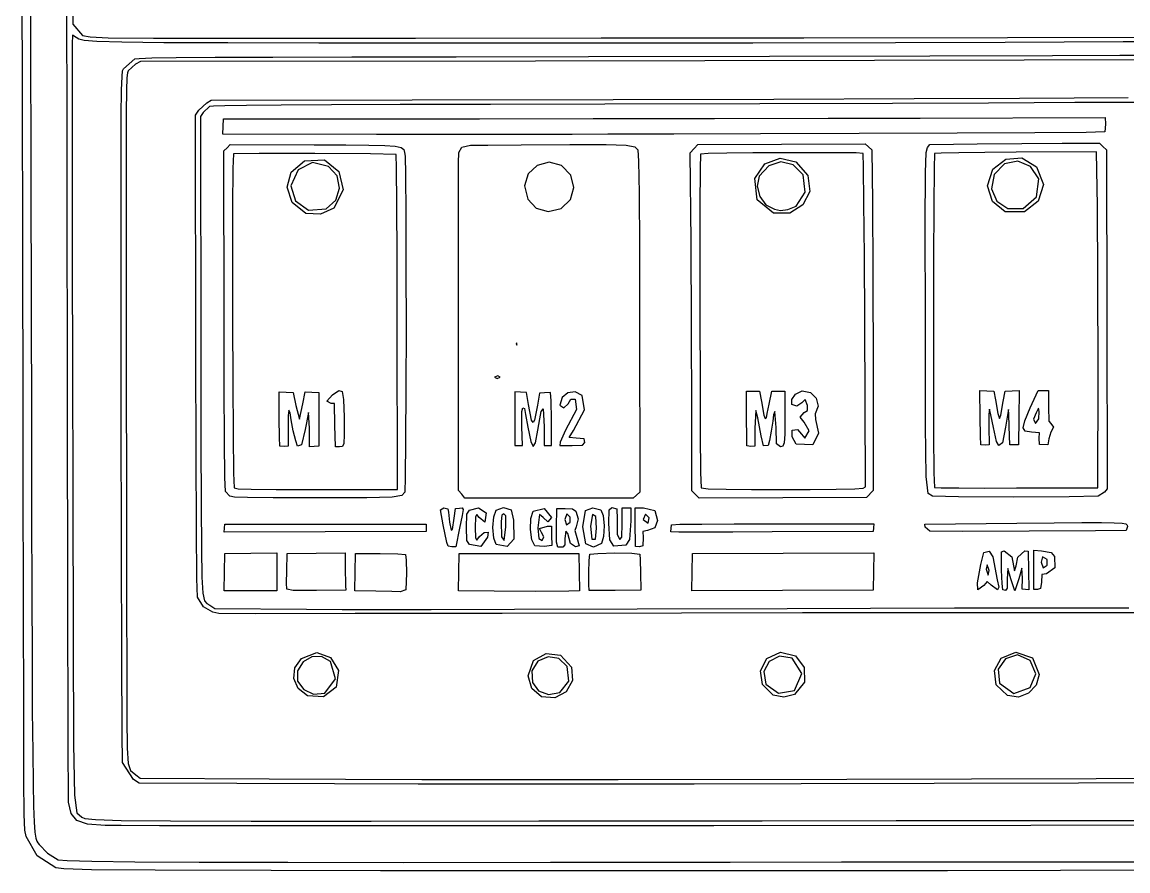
# Model space of a CAD drawing. Extents: x 0 to 142, y 0 to 84.
# Drawn here: x 0.1 to 38.43, y 0 to 29.42 of the extents above; entities that cross this region are included whole.
import ezdxf

# ---------------------------------------------------------------- set-up
doc = ezdxf.new("R2010")
doc.units = 0
doc.layers.get('0').update_dxf_attribs({"linetype": 'CONTINUOUS'})

msp = doc.modelspace()

# ---------------------------------------------------------------- linework, layer by layer
at = {"color": 0}
for p, q in [((0.36932, 39.872), (0.39137, 29.1814)), ((0.10611, 27.3237), (0.09646, 34.0279)), ((1.83692, 30.5153), (1.85484, 29.3467)), ((1.65503, 26.1083), (1.64951, 29.8524)), ((0.39137, 29.1814), (0.40101, 24.0027)), ((1.85484, 29.3467), (2.1897, 28.9636)), ((1.83968, 28.9691), (1.83417, 28.6714)), ((1.97197, 28.8906), (1.83968, 28.9691)), ((2.0643, 28.8272), (1.97197, 28.8906)), ((2.2462, 28.7803), (2.0643, 28.8272)), ((2.1897, 28.9636), (2.45842, 28.914)), ((2.6858, 28.7459), (2.2462, 28.7803)), ((2.45842, 28.914), (3.07992, 28.8796)), ((3.07992, 28.8796), (4.65501, 28.8713)), ((4.65501, 28.8713), (8.38122, 28.8685)), ((8.38122, 28.8685), (13.7294, 28.8699)), ((13.7294, 28.8699), (20.1759, 28.8741)), ((20.1759, 28.8741), (27.1928, 28.8823)), ((27.1928, 28.8823), (34.2539, 28.8933)), ((34.2539, 28.8933), (40.834, 28.9057)), ((1.83417, 28.6714), (1.83003, 27.7592)), ((3.5512, 28.7238), (2.6858, 28.7459)), ((5.01054, 28.7087), (3.5512, 28.7238)), ((7.23194, 28.7004), (5.01054, 28.7087)), ((10.3849, 28.6949), (7.23194, 28.7004)), ((14.6362, 28.6894), (10.3849, 28.6949)), ((19.9678, 28.688), (14.6362, 28.6894)), ((25.4289, 28.6935), (19.9678, 28.688)), ((30.3775, 28.7045), (25.4289, 28.6935)), ((34.1726, 28.7197), (30.3775, 28.7045)), ((38.2736, 28.7376), (34.1726, 28.7197)), ((44.0588, 28.7486), (38.2736, 28.7376)), ((3.60909, 27.8047), (4.00184, 28.1464)), ((4.00184, 28.1464), (4.15202, 28.1657)), ((4.19749, 28.0555), (4.03077, 27.9687)), ((4.15202, 28.1657), (4.59024, 28.1809)), ((17.8938, 28.0665), (4.19749, 28.0555)), ((4.59024, 28.1809), (5.43221, 28.1933)), ((5.43221, 28.1933), (6.79235, 28.2029)), ((6.79235, 28.2029), (8.78639, 28.2112)), ((8.78639, 28.2112), (11.53, 28.2167)), ((11.53, 28.2167), (15.1391, 28.2222)), ((15.1391, 28.2222), (19.7294, 28.2277)), ((23.7698, 28.0748), (17.8938, 28.0665)), ((19.7294, 28.2277), (26.0049, 28.2374)), ((29.643, 28.0872), (23.7698, 28.0748)), ((26.0049, 28.2374), (31.5695, 28.2484)), ((34.8341, 28.1023), (29.643, 28.0872)), ((31.5695, 28.2484), (35.8207, 28.2608)), ((38.6609, 28.1189), (34.8341, 28.1023)), ((35.8207, 28.2608), (38.1522, 28.2718)), ((38.1522, 28.2718), (40.5888, 28.2856)), ((1.83003, 27.7592), (1.83003, 26.2075)), ((3.55946, 27.5373), (3.58013, 27.7372)), ((3.58013, 27.7372), (3.60909, 27.8047)), ((3.74826, 27.6683), (3.72759, 27.485)), ((3.77719, 27.7372), (3.74826, 27.6683)), ((4.03077, 27.9687), (3.77719, 27.7372)), ((0.11713, 21.2094), (0.10611, 27.3237)), ((3.54432, 27.0674), (3.55946, 27.5373)), ((3.72759, 27.485), (3.7138, 27.0674)), ((3.53466, 26.1869), (3.54432, 27.0674)), ((3.7138, 27.0674), (3.70554, 26.2944)), ((6.22321, 26.3688), (6.49884, 26.6292)), ((6.59116, 26.4914), (6.37342, 26.2916)), ((6.49884, 26.6292), (6.65593, 26.7188)), ((6.7262, 26.5093), (6.59116, 26.4914)), ((6.65593, 26.7188), (20.5838, 26.7436)), ((7.1217, 26.5245), (6.7262, 26.5093)), ((7.87135, 26.5369), (7.1217, 26.5245)), ((9.07161, 26.5465), (7.87135, 26.5369)), ((10.819, 26.5548), (9.07161, 26.5465)), ((13.2071, 26.5617), (10.819, 26.5548)), ((16.3325, 26.5686), (13.2071, 26.5617)), ((20.293, 26.5741), (16.3325, 26.5686)), ((25.6701, 26.5851), (20.293, 26.5741)), ((20.5838, 26.7436), (26.1538, 26.756)), ((30.27, 26.5989), (25.6701, 26.5851)), ((26.1538, 26.756), (31.0238, 26.7698)), ((33.6035, 26.6113), (30.27, 26.5989)), ((31.0238, 26.7698), (34.6687, 26.7822)), ((35.1841, 26.6237), (33.6035, 26.6113)), ((34.6687, 26.7822), (36.5647, 26.7932)), ((36.5979, 26.6306), (35.1841, 26.6237)), ((36.5647, 26.7932), (38.4433, 26.8042)), ((39.9591, 26.6361), (36.5979, 26.6306)), ((1.66054, 22.1534), (1.65503, 26.1083)), ((1.83003, 26.2075), (1.83279, 23.9944)), ((3.53053, 24.7592), (3.53466, 26.1869)), ((3.70554, 26.2944), (3.70004, 25.0472)), ((6.10609, 26.1965), (6.22321, 26.3688)), ((6.11988, 17.92), (6.10609, 26.1965)), ((6.37342, 26.2916), (6.2756, 26.1538)), ((6.2756, 26.1538), (6.29073, 17.8828)), ((7.0666, 25.8051), (7.08036, 26.0683)), ((7.08036, 26.0683), (15.948, 26.0725)), ((15.948, 26.0725), (19.8975, 26.0766)), ((19.8975, 26.0766), (24.095, 26.0821)), ((24.095, 26.0821), (28.0403, 26.0876)), ((28.0403, 26.0876), (31.2305, 26.0946)), ((31.2305, 26.0946), (37.6439, 26.1111)), ((37.6439, 26.1111), (37.6576, 25.8823)), ((7.05418, 25.5405), (7.0666, 25.8051)), ((37.6576, 25.8823), (37.6329, 25.6164)), ((12.3803, 25.5295), (7.05418, 25.5405)), ((14.5617, 25.5268), (12.3803, 25.5295)), ((16.5695, 25.5254), (14.5617, 25.5268)), ((18.1777, 25.5268), (16.5695, 25.5254)), ((19.1657, 25.5295), (18.1777, 25.5268)), ((20.4018, 25.535), (19.1657, 25.5295)), ((22.6894, 25.5433), (20.4018, 25.535)), ((25.7004, 25.5516), (22.6894, 25.5433)), ((29.111, 25.5598), (25.7004, 25.5516)), ((32.5079, 25.5709), (29.111, 25.5598)), ((35.202, 25.5846), (32.5079, 25.5709)), ((36.981, 25.5998), (35.202, 25.5846)), ((37.6329, 25.6164), (36.981, 25.5998)), ((3.70004, 25.0472), (3.70004, 23.2034)), ((7.09002, 24.9549), (7.20164, 25.0679)), ((7.0969, 19.1065), (7.09002, 24.9549)), ((7.20164, 25.0679), (7.31464, 25.1795)), ((7.31464, 25.1795), (10.2237, 25.1671)), ((10.2237, 25.1671), (11.3151, 25.1643)), ((11.3151, 25.1643), (12.1185, 25.1575)), ((12.1185, 25.1575), (12.6752, 25.145)), ((12.6752, 25.145), (13.0321, 25.1189)), ((13.0321, 25.1189), (13.2347, 25.0748)), ((13.2347, 25.0748), (13.3284, 25.0059)), ((13.3284, 25.0059), (13.3587, 24.9081)), ((15.237, 24.9025), (15.3458, 25.0858)), ((15.3458, 25.0858), (15.6463, 25.152)), ((15.6463, 25.152), (16.2374, 25.1602)), ((16.2374, 25.1602), (17.3977, 25.1643)), ((17.3977, 25.1643), (19.0817, 25.174)), ((19.0817, 25.174), (20.3481, 25.1781)), ((20.3481, 25.1781), (21.0385, 25.1588)), ((21.0385, 25.1588), (21.3403, 25.1037)), ((21.3403, 25.1037), (21.4478, 24.9976)), ((21.4478, 24.9976), (21.4671, 24.6049)), ((23.2613, 24.8915), (23.3908, 25.0362)), ((23.3908, 25.0362), (23.519, 25.1795)), ((23.519, 25.1795), (29.3178, 25.2043)), ((29.3178, 25.2043), (29.4376, 25.1009)), ((29.4376, 25.1009), (29.5589, 24.9962)), ((29.5589, 24.9962), (29.5796, 23.2048)), ((31.4358, 24.9039), (31.4827, 25.0734)), ((31.4827, 25.0734), (31.564, 25.1795)), ((31.564, 25.1795), (33.208, 25.2016)), ((33.208, 25.2016), (34.75, 25.2167)), ((37.3475, 24.926), (34.5543, 24.9108)), ((34.75, 25.2167), (36.1516, 25.2222)), ((36.1516, 25.2222), (37.4523, 25.2222)), ((37.3765, 23.0422), (37.3475, 24.926)), ((37.4523, 25.2222), (37.568, 25.1051)), ((37.568, 25.1051), (37.6851, 24.9893)), ((37.6851, 24.9893), (37.7003, 19.1148)), ((3.52915, 22.6453), (3.53053, 24.7592)), ((7.41938, 24.857), (7.40283, 24.3485)), ((8.30958, 24.8708), (7.41938, 24.857)), ((10.243, 24.8681), (8.30958, 24.8708)), ((9.42301, 24.2259), (9.88328, 24.6118)), ((10.1644, 24.5539), (9.66555, 24.2962)), ((9.88328, 24.6118), (10.5833, 24.6448)), ((10.7211, 24.4202), (10.1644, 24.5539)), ((12.1763, 24.8557), (10.243, 24.8681)), ((10.5833, 24.6448), (11.0767, 24.2383)), ((13.0693, 24.8336), (12.1763, 24.8557)), ((13.0776, 24.3692), (13.0693, 24.8336)), ((13.3587, 24.9081), (13.3711, 24.773)), ((13.3711, 24.773), (13.3876, 24.1446)), ((15.2204, 23.9489), (15.2218, 24.5442)), ((15.2218, 24.5442), (15.237, 24.9025)), ((18.3706, 24.5677), (17.9544, 24.4533)), ((18.7965, 24.4547), (18.3706, 24.5677)), ((21.4671, 24.6049), (21.4836, 23.4942)), ((23.2875, 21.8185), (23.2613, 24.8915)), ((23.6196, 24.846), (23.6044, 24.3472)), ((23.88, 24.8626), (23.6196, 24.846)), ((24.5263, 24.8763), (23.88, 24.8626)), ((25.4262, 24.886), (24.5263, 24.8763)), ((26.4542, 24.8929), (25.4262, 24.886)), ((25.8479, 24.5139), (26.3743, 24.7082)), ((26.4046, 24.5732), (25.9788, 24.4423)), ((26.3743, 24.7082), (26.9214, 24.5746)), ((26.8318, 24.4712), (26.4046, 24.5732)), ((27.4794, 24.8956), (26.4542, 24.8929)), ((26.9214, 24.5746), (27.3334, 24.1005)), ((28.3738, 24.8943), (27.4794, 24.8956)), ((29.0091, 24.886), (28.3738, 24.8943)), ((29.2571, 24.8722), (29.0091, 24.886)), ((29.2681, 24.4037), (29.2571, 24.8722)), ((31.4124, 24.1984), (31.4358, 24.9039)), ((31.7307, 24.8681), (31.7128, 24.3596)), ((31.9622, 24.8805), (31.7307, 24.8681)), ((32.5713, 24.8915), (31.9622, 24.8805)), ((33.467, 24.9025), (32.5713, 24.8915)), ((34.5543, 24.9108), (33.467, 24.9025)), ((33.7454, 24.3279), (34.1946, 24.6683)), ((34.6191, 24.6007), (34.1574, 24.5126)), ((34.1946, 24.6683), (34.75, 24.7137)), ((35.0545, 24.4202), (34.6191, 24.6007)), ((34.75, 24.7137), (35.2585, 24.4037)), ((7.40283, 24.3485), (7.39454, 23.0353)), ((9.28247, 23.6954), (9.42301, 24.2259)), ((9.66555, 24.2962), (9.41476, 23.7505)), ((11.0188, 24.0936), (10.7211, 24.4202)), ((11.0767, 24.2383), (11.2282, 23.6072)), ((13.0872, 23.1166), (13.0776, 24.3692)), ((17.6389, 24.1625), (17.5162, 23.7464)), ((17.9544, 24.4533), (17.6389, 24.1625)), ((19.1175, 24.1171), (18.7965, 24.4547)), ((23.6044, 24.3472), (23.5961, 23.0463)), ((25.4978, 23.9971), (25.8479, 24.5139)), ((25.9788, 24.4423), (25.6536, 24.0812)), ((27.1694, 24.1322), (26.8318, 24.4712)), ((29.2806, 23.1538), (29.2681, 24.4037)), ((31.4069, 22.4317), (31.4124, 24.1984)), ((31.7128, 24.3596), (31.7004, 23.0463)), ((33.5607, 23.7505), (33.7454, 24.3279)), ((34.1574, 24.5126), (33.7991, 24.1432)), ((35.3399, 23.9848), (35.0545, 24.4202)), ((35.2585, 24.4037), (35.5011, 23.7891)), ((0.40101, 24.0027), (0.40928, 19.5048)), ((1.83279, 23.9944), (1.83692, 21.0923)), ((11.1015, 23.6664), (11.0188, 24.0936)), ((13.3876, 24.1446), (13.3987, 22.7721)), ((15.2204, 22.6398), (15.2204, 23.9489)), ((19.2223, 23.6885), (19.1175, 24.1171)), ((25.5805, 23.2654), (25.4978, 23.9971)), ((25.6536, 24.0812), (25.5833, 23.7381)), ((27.248, 23.5272), (27.1694, 24.1322)), ((27.3334, 24.1005), (27.4009, 23.552)), ((33.7991, 24.1432), (33.6999, 23.6389)), ((35.2612, 23.3619), (35.3399, 23.9848)), ((35.5011, 23.7891), (35.3247, 23.2103)), ((9.45473, 23.169), (9.28247, 23.6954)), ((9.41476, 23.7505), (9.57873, 23.2282)), ((11.2282, 23.6072), (10.9044, 22.9705)), ((10.9733, 23.2489), (11.1015, 23.6664)), ((17.5162, 23.7464), (17.6293, 23.2861)), ((19.112, 23.2682), (19.2223, 23.6885)), ((21.4836, 23.4942), (21.496, 21.6421)), ((25.5833, 23.7381), (25.6715, 23.3798)), ((26.9296, 23.0394), (27.248, 23.5272)), ((27.4009, 23.552), (27.1653, 23.0863)), ((33.7413, 23.2076), (33.5607, 23.7505)), ((33.6999, 23.6389), (33.8832, 23.2158)), ((3.70004, 23.2034), (3.70279, 20.6416)), ((7.39454, 23.0353), (7.39041, 21.1873)), ((9.93704, 22.7928), (9.45473, 23.169)), ((9.57873, 23.2282), (10.0294, 22.9058)), ((10.6412, 22.954), (10.9733, 23.2489)), ((13.0955, 21.27), (13.0872, 23.1166)), ((17.6293, 23.2861), (17.9214, 22.9733)), ((18.7868, 22.9581), (19.112, 23.2682)), ((23.5961, 23.0463), (23.592, 21.2108)), ((26.1441, 22.7941), (25.5805, 23.2654)), ((25.6715, 23.3798), (25.8837, 23.0863)), ((25.8837, 23.0863), (26.1841, 22.9347)), ((26.6416, 22.9319), (26.9296, 23.0394)), ((27.1653, 23.0863), (26.716, 22.7996)), ((29.2957, 21.3141), (29.2806, 23.1538)), ((29.5796, 23.2048), (29.5947, 20.7298)), ((31.7004, 23.0463), (31.6921, 21.1983)), ((34.1795, 22.8506), (33.7413, 23.2076)), ((33.8832, 23.2158), (34.2732, 22.9609)), ((34.7996, 22.9609), (35.2612, 23.3619)), ((35.3247, 23.2103), (34.8437, 22.841)), ((37.393, 20.5562), (37.3765, 23.0422)), ((3.53191, 19.706), (3.52915, 22.6453)), ((10.4442, 22.7652), (9.93704, 22.7928)), ((10.0294, 22.9058), (10.6412, 22.954)), ((10.9044, 22.9705), (10.4442, 22.7652)), ((13.3987, 22.7721), (13.4042, 20.9103)), ((15.2218, 20.8111), (15.2204, 22.6398)), ((17.9214, 22.9733), (18.3293, 22.852)), ((18.3293, 22.852), (18.7868, 22.9581)), ((26.716, 22.7996), (26.1441, 22.7941)), ((26.1841, 22.9347), (26.3826, 22.8975)), ((26.3826, 22.8975), (26.6416, 22.9319)), ((34.8437, 22.841), (34.1795, 22.8506)), ((34.2732, 22.9609), (34.7996, 22.9609)), ((31.411, 19.0803), (31.4069, 22.4317)), ((1.66605, 18.2246), (1.66054, 22.1534)), ((21.496, 21.6421), (21.5043, 19.0224)), ((23.3054, 18.8295), (23.2875, 21.8185)), ((0.12816, 16.3614), (0.11713, 21.2094)), ((1.83692, 21.0923), (1.84381, 17.4777)), ((7.39041, 21.1873), (7.39316, 19.072)), ((13.1024, 19.0169), (13.0955, 21.27)), ((23.592, 21.2108), (23.592, 19.1037)), ((29.3095, 19.0748), (29.2957, 21.3141)), ((31.6921, 21.1983), (31.688, 19.0817)), ((13.4042, 20.9103), (13.4056, 18.813)), ((15.2246, 18.6531), (15.2218, 20.8111)), ((29.5947, 20.7298), (29.6017, 17.2957)), ((3.70279, 20.6416), (3.70829, 17.242)), ((37.3973, 17.2213), (37.393, 20.5562)), ((3.53603, 15.8034), (3.53191, 19.706)), ((0.40928, 19.5048), (0.41754, 15.6407)), ((7.1024, 16.7666), (7.0969, 19.1065)), ((7.39316, 19.072), (7.40008, 16.9554)), ((13.1134, 13.2209), (13.1024, 19.0169)), ((13.4056, 18.813), (13.4001, 16.7335)), ((21.5043, 19.0224), (21.5153, 13.1286)), ((23.3136, 15.9591), (23.3054, 18.8295)), ((23.592, 19.1037), (23.5975, 16.9912)), ((29.3371, 13.3146), (29.3095, 19.0748)), ((31.4179, 15.4327), (31.411, 19.0803)), ((31.688, 19.0817), (31.6894, 16.9636)), ((37.7003, 19.1148), (37.7169, 13.2416)), ((15.2287, 13.1851), (15.2246, 18.6531)), ((1.67156, 14.5493), (1.66605, 18.2246)), ((17.2475, 18.3086), (17.2213, 18.2824)), ((17.2213, 18.2824), (17.2448, 18.2273)), ((17.2448, 18.2273), (17.2475, 18.3086)), ((6.12814, 14.4859), (6.11988, 17.92)), ((6.29073, 17.8828), (6.2949, 14.8828)), ((1.84381, 17.4777), (1.85346, 13.1258)), ((29.6017, 17.2957), (29.6017, 13.1809)), ((3.70829, 17.242), (3.7138, 13.0969)), ((7.40008, 16.9554), (7.41246, 15.1061)), ((16.5861, 17.1579), (16.4772, 17.1152)), ((16.4772, 17.1152), (16.5599, 17.0725)), ((16.5599, 17.0725), (16.6688, 17.1152)), ((16.6688, 17.1152), (16.5861, 17.1579)), ((23.5975, 16.9912), (23.6058, 15.1391)), ((31.6894, 16.9636), (31.6963, 15.1143)), ((37.3902, 13.2843), (37.3973, 17.2213)), ((7.11345, 14.8924), (7.1024, 16.7666)), ((9.00546, 15.6848), (9.00546, 16.6122)), ((9.00546, 16.6122), (9.24941, 16.5985)), ((9.24941, 16.5985), (9.49332, 16.5861)), ((9.49332, 16.5861), (9.58427, 16.1286)), ((9.83368, 16.1961), (9.90946, 16.6109)), ((9.90946, 16.6109), (10.1451, 16.5985)), ((10.1451, 16.5985), (10.3821, 16.5861)), ((10.3821, 16.5861), (10.3821, 14.723)), ((10.666, 16.2884), (10.8548, 16.4979)), ((10.8548, 16.4979), (11.0808, 16.6481)), ((11.0808, 16.6481), (11.1966, 16.6192)), ((11.1966, 16.6192), (11.2434, 16.338)), ((13.4001, 16.7335), (13.3918, 14.9228)), ((17.3757, 16.5985), (17.1759, 16.6122)), ((17.1759, 16.6122), (17.1759, 14.745)), ((17.5769, 16.5861), (17.3757, 16.5985)), ((17.6541, 16.163), (17.5769, 16.5861)), ((18.0371, 16.5571), (17.9641, 16.1478)), ((18.2094, 16.5751), (18.0371, 16.5571)), ((18.4147, 16.5778), (18.2094, 16.5751)), ((18.4368, 16.2994), (18.4147, 16.5778)), ((19.0183, 16.5764), (18.8213, 16.4124)), ((19.2691, 16.6081), (19.0183, 16.5764)), ((19.513, 16.4786), (19.2691, 16.6081)), ((25.214, 15.6972), (25.2112, 16.6288)), ((25.2112, 16.6288), (25.6605, 16.6288)), ((25.6605, 16.6288), (25.7349, 16.2691)), ((25.9953, 16.1837), (26.0876, 16.6288)), ((26.0876, 16.6288), (26.5341, 16.6288)), ((26.5341, 16.6288), (26.5369, 15.7097)), ((26.7794, 16.3366), (26.9062, 16.524)), ((26.9062, 16.524), (27.1363, 16.6357)), ((27.1363, 16.6357), (27.423, 16.5874)), ((27.423, 16.5874), (27.6242, 16.3876)), ((33.3072, 15.7317), (33.3017, 16.6536)), ((33.3017, 16.6536), (33.5442, 16.6412)), ((33.5442, 16.6412), (33.7881, 16.6288)), ((33.7881, 16.6288), (33.8432, 16.3325)), ((34.1051, 16.2691), (34.1809, 16.6288)), ((34.1809, 16.6288), (34.4206, 16.6412)), ((34.4206, 16.6412), (34.6618, 16.6536)), ((34.6618, 16.6536), (34.6508, 15.7097)), ((35.049, 16.05), (35.3162, 16.6495)), ((35.3162, 16.6495), (35.6761, 16.6495)), ((35.6761, 16.6495), (35.6761, 16.0789)), ((0.1378, 13.4538), (0.12816, 16.3614)), ((9.58427, 16.1286), (9.70827, 15.66)), ((9.70827, 15.66), (9.83368, 16.1961)), ((10.8066, 16.2057), (10.666, 16.2884)), ((10.932, 16.2057), (10.8066, 16.2057)), ((10.943, 15.4533), (10.932, 16.2057)), ((11.2434, 16.338), (11.2572, 15.7289)), ((17.7588, 15.6242), (17.6541, 16.163)), ((17.9641, 16.1478), (17.8649, 15.6297)), ((18.4464, 15.6518), (18.4368, 16.2994)), ((18.8213, 16.4124), (18.7427, 16.141)), ((18.7427, 16.141), (18.8791, 16.0541)), ((18.8791, 16.0541), (19.0307, 16.1947)), ((19.0307, 16.1947), (19.1244, 16.3546)), ((19.1244, 16.3546), (19.2746, 16.3518)), ((19.2746, 16.3518), (19.3132, 15.999)), ((19.5957, 15.988), (19.513, 16.4786)), ((25.7349, 16.2691), (25.8107, 15.7923)), ((25.9292, 15.8612), (25.9953, 16.1837)), ((26.7863, 16.1671), (26.7794, 16.3366)), ((26.9586, 16.1065), (26.7863, 16.1671)), ((27.1253, 16.2264), (26.9586, 16.1065)), ((27.2383, 16.3421), (27.1253, 16.2264)), ((27.3279, 16.1355), (27.2383, 16.3421)), ((27.3196, 15.9618), (27.3279, 16.1355)), ((27.6944, 16.1134), (27.5939, 15.8392)), ((27.6242, 16.3876), (27.6944, 16.1134)), ((33.8432, 16.3325), (33.9246, 15.8557)), ((34.0265, 15.7923), (34.1051, 16.2691)), ((3.54295, 11.18), (3.53603, 15.8034)), ((9.32381, 15.7896), (9.31693, 15.3472)), ((9.34861, 15.9714), (9.32381, 15.7896)), ((9.3872, 15.8764), (9.34861, 15.9714)), ((9.42026, 15.6325), (9.3872, 15.8764)), ((10.0266, 15.8915), (9.90808, 15.299)), ((10.061, 15.3458), (10.0266, 15.8915)), ((11.2572, 15.7289), (11.2641, 15.1157)), ((17.417, 15.9274), (17.4584, 16.0569)), ((17.4212, 15.401), (17.417, 15.9274)), ((17.4584, 16.0569), (17.5149, 16.0252)), ((17.5149, 16.0252), (17.5466, 15.8226)), ((17.5466, 15.8226), (17.6265, 15.3789)), ((18.0468, 15.6738), (18.0895, 15.9191)), ((18.0895, 15.9191), (18.1612, 16.0183)), ((18.1612, 16.0183), (18.1929, 15.401)), ((19.3132, 15.999), (18.9343, 15.2742)), ((19.2098, 15.2618), (19.5957, 15.988)), ((23.315, 13.1713), (23.3136, 15.9591)), ((25.5282, 15.9646), (25.502, 15.3527)), ((25.5998, 15.711), (25.5282, 15.9646)), ((25.8107, 15.7923), (25.852, 15.6807)), ((25.9002, 15.7082), (25.9292, 15.8612)), ((26.151, 15.8116), (26.1249, 15.5939)), ((26.1965, 15.9301), (26.151, 15.8116)), ((26.2323, 15.3651), (26.1965, 15.9301)), ((27.0716, 15.7262), (27.2107, 15.8943)), ((27.2052, 15.5567), (27.0716, 15.7262)), ((27.2107, 15.8943), (27.3196, 15.9618)), ((27.5939, 15.8392), (27.598, 15.6463)), ((33.3182, 15.0702), (33.3072, 15.7317)), ((33.6296, 16.0018), (33.6117, 15.8364)), ((33.6117, 15.8364), (33.6117, 15.3982)), ((33.682, 15.8047), (33.6296, 16.0018)), ((33.7702, 15.3693), (33.682, 15.8047)), ((33.9246, 15.8557), (33.9852, 15.6821)), ((33.9852, 15.6821), (34.0265, 15.7923)), ((34.2553, 15.7964), (34.1933, 15.3817)), ((34.287, 15.9935), (34.2553, 15.7964)), ((34.2994, 15.8378), (34.287, 15.9935)), ((34.3201, 15.401), (34.2994, 15.8378)), ((34.8575, 15.6008), (35.049, 16.05)), ((35.2475, 15.8791), (35.1607, 15.6573)), ((35.3275, 16.0348), (35.2475, 15.8791)), ((35.355, 15.9218), (35.3275, 16.0348)), ((35.3413, 15.6656), (35.355, 15.9218)), ((35.6761, 16.0789), (35.687, 15.5897)), ((0.41754, 15.6407), (0.42444, 12.361)), ((9.01375, 15.0234), (9.00546, 15.6848)), ((9.31693, 15.3472), (9.32381, 14.723)), ((9.49745, 15.2563), (9.42026, 15.6325)), ((10.0638, 14.6968), (10.061, 15.3458)), ((10.9554, 14.7023), (10.943, 15.4533)), ((17.4418, 14.745), (17.4212, 15.401)), ((17.6265, 15.3789), (17.7285, 14.8897)), ((17.8112, 15.5484), (17.7588, 15.6242)), ((17.8649, 15.6297), (17.8112, 15.5484)), ((17.9792, 15.2742), (18.0468, 15.6738)), ((18.1929, 15.401), (18.1929, 14.745)), ((18.4464, 14.745), (18.4464, 15.6518)), ((25.2154, 15.0303), (25.214, 15.6972)), ((25.502, 15.3527), (25.4951, 14.723)), ((25.7142, 15.0826), (25.5998, 15.711)), ((25.852, 15.6807), (25.9002, 15.7082)), ((26.1249, 15.5939), (26.067, 15.2466)), ((26.2461, 14.8042), (26.2323, 15.3651)), ((26.5369, 15.7097), (26.5341, 15.135)), ((27.3775, 15.2508), (27.2052, 15.5567)), ((27.598, 15.6463), (27.7068, 15.1736)), ((31.4427, 13.666), (31.4179, 15.4327)), ((33.6117, 15.3982), (33.6228, 14.7657)), ((33.8735, 14.8801), (33.7702, 15.3693)), ((34.1933, 15.3817), (34.0885, 14.8346)), ((34.3421, 14.7657), (34.3201, 15.401)), ((34.6508, 15.7097), (34.6384, 14.7657)), ((34.7982, 15.3541), (34.8575, 15.6008)), ((34.874, 15.2466), (34.7982, 15.3541)), ((35.1607, 15.6573), (35.2309, 15.5071)), ((35.2309, 15.5071), (35.3413, 15.6656)), ((35.687, 15.5897), (35.76, 15.5071)), ((35.8496, 15.3831), (35.7558, 15.208)), ((35.76, 15.5071), (35.8496, 15.3831)), ((7.41246, 15.1061), (7.42763, 13.7914)), ((9.0358, 14.7285), (9.01375, 15.0234)), ((9.58152, 14.9035), (9.49745, 15.2563)), ((9.90808, 15.299), (9.78683, 14.7698)), ((11.2641, 15.1157), (11.2517, 14.8125)), ((17.8897, 14.8415), (17.9792, 15.2742)), ((18.9343, 15.2742), (18.7441, 14.8608)), ((19.0583, 15.0261), (19.2098, 15.2618)), ((19.3077, 14.9986), (19.0583, 15.0261)), ((19.5778, 14.9779), (19.3077, 14.9986)), ((19.5998, 14.8498), (19.5778, 14.9779)), ((23.6058, 15.1391), (23.6182, 13.8107)), ((25.2181, 14.7312), (25.2154, 15.0303)), ((25.7969, 14.734), (25.7142, 15.0826)), ((26.067, 15.2466), (26.0036, 14.9145)), ((26.5341, 15.135), (26.5176, 14.836)), ((26.7891, 15.2769), (26.9792, 15.3017)), ((26.7904, 15.0482), (26.7891, 15.2769)), ((26.9338, 14.7974), (26.7904, 15.0482)), ((26.9792, 15.3017), (27.117, 15.135)), ((27.117, 15.135), (27.23, 14.9986)), ((27.23, 14.9986), (27.3775, 15.2508)), ((27.7068, 15.1736), (27.5057, 14.7657)), ((31.6963, 15.1143), (31.7073, 13.8011)), ((33.3347, 14.7739), (33.3182, 15.0702)), ((35.089, 15.2108), (34.874, 15.2466)), ((35.3702, 15.1901), (35.089, 15.2108)), ((35.3603, 14.9986), (35.3702, 15.1901)), ((35.3674, 14.7767), (35.3603, 14.9986)), ((35.6955, 14.9793), (35.6528, 14.7712)), ((35.7558, 15.208), (35.6955, 14.9793)), ((6.2949, 14.8828), (6.3004, 12.6835)), ((7.1272, 13.6385), (7.11345, 14.8924)), ((9.19427, 14.7106), (9.0358, 14.7285)), ((9.32381, 14.723), (9.19427, 14.7106)), ((9.64075, 14.7285), (9.58152, 14.9035)), ((9.78683, 14.7698), (9.64075, 14.7285)), ((10.2237, 14.7106), (10.0638, 14.6968)), ((10.3821, 14.723), (10.2237, 14.7106)), ((11.0973, 14.7023), (10.9554, 14.7023)), ((11.2007, 14.7119), (11.0973, 14.7023)), ((11.2517, 14.8125), (11.2007, 14.7119)), ((13.3918, 14.9228), (13.378, 13.6357)), ((17.1759, 14.745), (17.4418, 14.745)), ((17.7285, 14.8897), (17.8112, 14.7119)), ((17.8112, 14.7119), (17.8897, 14.8415)), ((18.1929, 14.745), (18.4464, 14.745)), ((18.7441, 14.8608), (18.7427, 14.745)), ((18.7427, 14.745), (19.1616, 14.745)), ((19.1616, 14.745), (19.5268, 14.7602)), ((19.5268, 14.7602), (19.5998, 14.8498)), ((25.3573, 14.7106), (25.2181, 14.7312)), ((25.4951, 14.723), (25.3573, 14.7106)), ((25.9595, 14.7423), (25.7969, 14.734)), ((26.0036, 14.9145), (25.9595, 14.7423)), ((26.3839, 14.7023), (26.2461, 14.8042)), ((26.4708, 14.7216), (26.3839, 14.7023)), ((26.5176, 14.836), (26.4708, 14.7216)), ((27.5057, 14.7657), (26.9338, 14.7974)), ((33.4891, 14.7533), (33.3347, 14.7739)), ((33.6228, 14.7657), (33.4891, 14.7533)), ((33.9576, 14.7519), (33.8735, 14.8801)), ((34.0885, 14.8346), (33.9576, 14.7519)), ((34.6384, 14.7657), (34.3421, 14.7657)), ((35.6528, 14.7712), (35.3674, 14.7767)), ((1.67845, 11.2103), (1.67156, 14.5493)), ((6.14056, 11.8456), (6.12814, 14.4859)), ((23.6182, 13.8107), (23.6334, 13.2733)), ((31.7073, 13.8011), (31.7252, 13.2898)), ((0.15021, 9.36653), (0.1378, 13.4538)), ((7.14375, 13.1561), (7.1272, 13.6385)), ((7.42763, 13.7914), (7.44555, 13.2774)), ((13.378, 13.6357), (13.3601, 13.1244)), ((31.513, 13.0859), (31.4427, 13.666)), ((1.85346, 13.1258), (1.86724, 8.0119)), ((3.7138, 13.0969), (3.71934, 9.45885)), ((7.29947, 12.9921), (7.14375, 13.1561)), ((7.44555, 13.2774), (7.58747, 13.2498)), ((7.58747, 13.2498), (8.03257, 13.2333)), ((8.03257, 13.2333), (8.89938, 13.2237)), ((8.89938, 13.2237), (10.3022, 13.2209)), ((10.3022, 13.2209), (13.1134, 13.2209)), ((13.3601, 13.1244), (13.2636, 13.0087)), ((15.339, 13.0542), (15.2287, 13.1851)), ((15.4478, 12.9246), (15.339, 13.0542)), ((21.5153, 13.1286), (21.2783, 12.9246)), ((23.439, 13.0473), (23.315, 13.1713)), ((23.5645, 12.9232), (23.439, 13.0473)), ((23.6334, 13.2733), (23.8759, 13.2498)), ((23.8759, 13.2498), (24.5015, 13.2333)), ((24.5015, 13.2333), (25.3848, 13.2223)), ((25.3848, 13.2223), (26.3991, 13.2167)), ((26.3991, 13.2167), (27.4188, 13.2195)), ((27.4188, 13.2195), (28.3187, 13.2292)), ((28.3187, 13.2292), (28.9705, 13.2457)), ((28.9705, 13.2457), (29.2503, 13.2678)), ((29.2503, 13.2678), (29.3371, 13.3146)), ((29.6017, 13.1809), (29.366, 12.9453)), ((31.6591, 12.9921), (31.513, 13.0859)), ((31.7252, 13.2898), (31.9581, 13.2801)), ((31.9581, 13.2801), (32.5727, 13.2746)), ((32.5727, 13.2746), (33.4753, 13.2719)), ((33.4753, 13.2719), (34.5722, 13.2733)), ((34.5722, 13.2733), (37.3902, 13.2843)), ((37.6259, 13.1272), (37.3987, 12.9894)), ((37.7169, 13.2416), (37.6259, 13.1272)), ((6.3004, 12.6835), (6.31141, 11.1593)), ((7.46069, 12.9591), (7.29947, 12.9921)), ((7.90582, 12.9398), (7.46069, 12.9591)), ((8.79602, 12.9315), (7.90582, 12.9398)), ((10.2967, 12.9287), (8.79602, 12.9315)), ((12.044, 12.9315), (10.2967, 12.9287)), ((12.9301, 12.9508), (12.044, 12.9315)), ((13.2636, 13.0087), (12.9301, 12.9508)), ((21.2783, 12.9246), (15.4478, 12.9246)), ((29.366, 12.9453), (23.5645, 12.9232)), ((32.563, 12.966), (31.6591, 12.9921)), ((34.4634, 12.9563), (32.563, 12.966)), ((36.3968, 12.9646), (34.4634, 12.9563)), ((37.3987, 12.9894), (36.3968, 12.9646)), ((0.42444, 12.361), (0.4327, 9.61732)), ((14.6003, 12.5126), (14.7216, 12.5856)), ((14.694, 12.0013), (14.6003, 12.5126)), ((14.7216, 12.5856), (14.8511, 12.5539)), ((14.8511, 12.5539), (14.8732, 12.4368)), ((14.8732, 12.4368), (14.9173, 12.0868)), ((15.073, 12.226), (15.124, 12.565)), ((15.124, 12.565), (15.2604, 12.5773)), ((15.2604, 12.5773), (15.3541, 12.5856)), ((15.3541, 12.3197), (15.2631, 11.8773)), ((15.3541, 12.5856), (15.3858, 12.5277)), ((15.3858, 12.5277), (15.3541, 12.3197)), ((15.5043, 11.9076), (15.5181, 12.3624)), ((15.5181, 12.3624), (15.6035, 12.5043)), ((15.6035, 12.5043), (15.9232, 12.587)), ((15.8116, 12.2687), (15.8006, 11.9076)), ((15.864, 12.3527), (15.8116, 12.2687)), ((15.9411, 12.2466), (15.864, 12.3527)), ((15.9232, 12.587), (16.1823, 12.4134)), ((16.1823, 12.4134), (16.1355, 12.0937)), ((16.4207, 11.8994), (16.4455, 12.2756)), ((16.4455, 12.2756), (16.5268, 12.5057)), ((16.5268, 12.5057), (16.79, 12.6008)), ((16.7225, 12.3307), (16.7032, 12.1088)), ((16.7969, 12.3734), (16.7225, 12.3307)), ((16.79, 12.6008), (17.0491, 12.5167)), ((16.8686, 12.31), (16.7969, 12.3734)), ((16.8713, 11.9228), (16.8686, 12.31)), ((17.0491, 12.5167), (17.1304, 12.1543)), ((17.7312, 12.2163), (17.8139, 12.474)), ((17.8139, 12.474), (18.1997, 12.5677)), ((18.0303, 12.3555), (17.9807, 11.8938)), ((18.1556, 12.2466), (18.0303, 12.3555)), ((18.1997, 12.5677), (18.4464, 12.2494)), ((18.6256, 11.9104), (18.6366, 12.565)), ((18.6366, 12.565), (18.926, 12.565)), ((18.977, 12.3734), (18.9122, 12.1805)), ((18.926, 12.565), (19.1795, 12.5484)), ((19.0913, 12.2632), (18.977, 12.3734)), ((19.1795, 12.5484), (19.2967, 12.4643)), ((19.2967, 12.4643), (19.3752, 12.2039)), ((19.5364, 11.9283), (19.6329, 12.4933)), ((19.6329, 12.4933), (19.8851, 12.5856)), ((19.8686, 12.3596), (19.7969, 11.9476)), ((19.9815, 12.2907), (19.8686, 12.3596)), ((19.8851, 12.5856), (20.1607, 12.5195)), ((20.0119, 11.8814), (19.9815, 12.2907)), ((20.1607, 12.5195), (20.2392, 12.3169)), ((20.2392, 12.3169), (20.2709, 11.9572)), ((20.4363, 12.0496), (20.4487, 12.5126)), ((20.4487, 12.5126), (20.5397, 12.5953)), ((20.5397, 12.5953), (20.7091, 12.5539)), ((20.7091, 12.5539), (20.7202, 12.197)), ((20.9021, 12.0358), (20.9021, 12.5856)), ((20.9021, 12.5856), (21.2025, 12.5856)), ((21.2025, 12.5856), (21.1942, 12.1322)), ((21.3541, 11.9187), (21.3458, 12.5856)), ((21.3458, 12.5856), (21.6338, 12.5856)), ((21.7138, 12.3665), (21.6214, 12.186)), ((21.6338, 12.5856), (22.0348, 12.4906)), ((21.8378, 12.2384), (21.7138, 12.3665)), ((22.0348, 12.4906), (22.1189, 12.1515)), ((7.10928, 11.8759), (7.1217, 12.0137)), ((7.1217, 12.0137), (14.107, 12.0137)), ((14.107, 12.0137), (14.107, 11.7602)), ((14.8235, 11.3895), (14.694, 12.0013)), ((14.9173, 12.0868), (14.9751, 11.8153)), ((15.0206, 11.8318), (15.073, 12.226)), ((15.5181, 11.4556), (15.5043, 11.9076)), ((15.8006, 11.9076), (15.8116, 11.5493)), ((16.1355, 12.0937), (15.9411, 12.2466)), ((16.451, 11.5287), (16.4207, 11.8994)), ((16.7032, 12.1088), (16.7142, 11.581)), ((16.8052, 11.4529), (16.8713, 11.9228)), ((17.1304, 12.1543), (17.1387, 11.4956)), ((17.7175, 11.8374), (17.7312, 12.2163)), ((17.9807, 11.8938), (18.0123, 11.5204)), ((18.0303, 11.8746), (18.3086, 11.9448)), ((18.3251, 12.1061), (18.1556, 12.2466)), ((18.3086, 11.9448), (18.4464, 11.9503)), ((18.4464, 12.2494), (18.3251, 12.1061)), ((18.4464, 11.9503), (18.4464, 11.6334)), ((18.6283, 11.3936), (18.6256, 11.9104)), ((18.9122, 12.1805), (18.9659, 11.9986)), ((18.9659, 11.9986), (19.0955, 12.0854)), ((19.0955, 12.0854), (19.0913, 12.2632)), ((19.3091, 11.9269), (19.2636, 11.7988)), ((19.3752, 12.2039), (19.3091, 11.9269)), ((19.6343, 11.3426), (19.5364, 11.9283)), ((19.7969, 11.9476), (19.8479, 11.497)), ((20.2709, 11.9572), (20.2517, 11.5866)), ((20.4763, 11.4763), (20.4363, 12.0496)), ((20.7202, 12.197), (20.7202, 11.661)), ((20.8883, 11.57), (20.9021, 12.0358)), ((21.1942, 12.1322), (21.1584, 11.4873)), ((21.3596, 11.446), (21.3541, 11.9187)), ((21.6214, 12.186), (21.8047, 12.0565)), ((22.0334, 11.898), (21.7785, 11.796)), ((21.8047, 12.0565), (21.8378, 12.2384)), ((22.1189, 12.1515), (22.0334, 11.898)), ((22.5902, 11.7492), (22.6095, 12.0013)), ((22.6095, 12.0013), (22.903, 12.0137)), ((22.903, 12.0137), (23.6664, 12.0234)), ((23.6664, 12.0234), (24.7854, 12.0303)), ((24.7854, 12.0303), (26.1428, 12.033)), ((26.1428, 12.033), (29.6278, 12.0358)), ((29.614, 11.898), (29.6017, 11.7602)), ((29.6278, 12.0358), (29.614, 11.898)), ((31.3958, 12.0247), (34.5833, 12.0537)), ((31.4083, 11.9131), (31.3958, 12.0247)), ((31.5695, 11.7808), (31.4083, 11.9131)), ((34.5833, 12.0537), (35.8704, 12.0661)), ((35.8704, 12.0661), (36.8293, 12.0744)), ((36.8293, 12.0744), (37.5116, 12.0758)), ((37.5116, 12.0758), (37.9607, 12.0688)), ((37.9607, 12.0688), (38.2281, 12.0537)), ((38.2281, 12.0537), (38.3618, 12.0289)), ((38.3618, 12.0289), (38.4101, 11.9903)), ((38.4196, 11.9393), (38.3769, 11.8029)), ((38.4101, 11.9903), (38.4196, 11.9393)), ((6.15707, 10.1341), (6.14056, 11.8456)), ((7.09553, 11.7381), (7.10928, 11.8759)), ((14.107, 11.7602), (7.09553, 11.7381)), ((14.9751, 11.8153), (15.0206, 11.8318)), ((15.2631, 11.8773), (15.1295, 11.231)), ((15.8116, 11.5493), (15.864, 11.4639)), ((15.864, 11.4639), (15.948, 11.5907)), ((15.948, 11.5907), (16.1134, 11.7312)), ((16.2333, 11.57), (15.9963, 11.242)), ((16.1134, 11.7312), (16.2567, 11.745)), ((16.2567, 11.745), (16.2333, 11.57)), ((16.5351, 11.3123), (16.451, 11.5287)), ((16.7142, 11.581), (16.8052, 11.4529)), ((17.7657, 11.4735), (17.7175, 11.8374)), ((18.0123, 11.5204), (18.124, 11.4556)), ((18.1074, 11.7285), (18.0303, 11.8746)), ((18.1887, 11.5824), (18.1074, 11.7285)), ((18.124, 11.4556), (18.1887, 11.5824)), ((18.4464, 11.6334), (18.4574, 11.2848)), ((18.9163, 11.5204), (18.9108, 11.2999)), ((18.9494, 11.7808), (18.9163, 11.5204)), ((19.01, 11.6926), (18.9494, 11.7808)), ((19.1051, 11.3468), (19.01, 11.6926)), ((19.2636, 11.7988), (19.3298, 11.5548)), ((19.3298, 11.5548), (19.4083, 11.2668)), ((19.9747, 11.4984), (20.0119, 11.8814)), ((20.2517, 11.5866), (20.1827, 11.3468)), ((20.7202, 11.661), (20.8221, 11.4846)), ((20.8221, 11.4846), (20.8883, 11.57)), ((21.6214, 11.5535), (21.6118, 11.2723)), ((21.7785, 11.796), (21.6159, 11.7698)), ((21.6159, 11.7698), (21.6214, 11.5535)), ((22.8672, 11.7464), (22.5902, 11.7492)), ((23.6223, 11.745), (22.8672, 11.7464)), ((24.7372, 11.7464), (23.6223, 11.745)), ((26.0987, 11.7492), (24.7372, 11.7464)), ((29.6017, 11.7602), (26.0987, 11.7492)), ((32.6995, 11.7698), (31.5695, 11.7808)), ((35.0132, 11.7726), (32.6995, 11.7698)), ((37.3063, 11.785), (35.0132, 11.7726)), ((38.3769, 11.8029), (37.3063, 11.785)), ((1.68396, 8.28753), (1.67845, 11.2103)), ((3.55258, 7.36699), (3.54295, 11.18)), ((6.31141, 11.1593), (6.33208, 10.1823)), ((14.869, 11.2572), (14.8235, 11.3895)), ((14.9903, 11.231), (14.869, 11.2572)), ((15.1295, 11.231), (14.9903, 11.231)), ((15.6035, 11.3123), (15.5181, 11.4556)), ((15.9963, 11.242), (15.6035, 11.3123)), ((16.9113, 11.2489), (16.5351, 11.3123)), ((17.1387, 11.4956), (16.9113, 11.2489)), ((17.8704, 11.2641), (17.7657, 11.4735)), ((17.8704, 11.2627), (17.8704, 11.2641)), ((18.1901, 11.2434), (17.8704, 11.2627)), ((18.4574, 11.2848), (18.1901, 11.2434)), ((18.6683, 11.2241), (18.6283, 11.3936)), ((18.8461, 11.2269), (18.6683, 11.2241)), ((18.9108, 11.2999), (18.8461, 11.2269)), ((19.276, 11.231), (19.1051, 11.3468)), ((19.4083, 11.2668), (19.276, 11.231)), ((19.9071, 11.2227), (19.6343, 11.3426)), ((19.8479, 11.497), (19.9747, 11.4984)), ((20.1827, 11.3468), (19.9071, 11.2227)), ((20.6155, 11.26), (20.4763, 11.4763)), ((21.0247, 11.293), (20.6155, 11.26)), ((21.1584, 11.4873), (21.0247, 11.293)), ((21.3651, 11.242), (21.3596, 11.446)), ((21.4946, 11.231), (21.3651, 11.242)), ((21.6118, 11.2723), (21.4946, 11.231)), ((7.11069, 10.3532), (7.1217, 10.9981)), ((7.1217, 10.9981), (8.02157, 11.0091)), ((8.02157, 11.0091), (8.92143, 11.0216)), ((8.92143, 11.0216), (8.92143, 9.70689)), ((9.26867, 10.4069), (9.28109, 10.9981)), ((9.28109, 10.9981), (10.2871, 11.0091)), ((10.2871, 11.0091), (11.2916, 11.0202)), ((11.2916, 11.0202), (11.2971, 10.5337)), ((11.6403, 10.3532), (11.6513, 10.9981)), ((11.6513, 10.9981), (12.5126, 10.9981)), ((12.5126, 10.9981), (13.1258, 10.9898)), ((13.1258, 10.9898), (13.3931, 10.9678)), ((13.3931, 10.9678), (13.4083, 10.7666)), ((13.4083, 10.7666), (13.4207, 10.3229)), ((15.2383, 10.3532), (15.2508, 10.9981)), ((15.2508, 10.9981), (19.3987, 10.9981)), ((19.3987, 10.9981), (19.411, 10.3518)), ((19.7431, 10.3422), (19.7569, 10.7625)), ((19.7569, 10.7625), (19.7776, 10.9747)), ((19.7776, 10.9747), (20.0574, 11.0078)), ((20.0574, 11.0078), (20.6444, 11.0202)), ((20.6444, 11.0202), (21.2301, 11.0133)), ((21.2301, 11.0133), (21.5112, 10.9843)), ((21.5112, 10.9843), (21.5277, 10.7804)), ((21.5277, 10.7804), (21.5387, 10.338)), ((23.3247, 10.3518), (23.3357, 10.9981)), ((23.3357, 10.9981), (29.6251, 11.0202)), ((29.6251, 11.0202), (29.6127, 10.3739)), ((33.3306, 10.6261), (33.4339, 11.0395)), ((33.4339, 11.0395), (33.6228, 11.0794)), ((33.6228, 11.0794), (33.7468, 10.8906)), ((33.7468, 10.8906), (33.9039, 10.0914)), ((34.0458, 11.0657), (34.1478, 11.0905)), ((34.0555, 10.4276), (34.0458, 11.0657)), ((34.1478, 11.0905), (34.411, 10.8879)), ((34.411, 10.8879), (34.4716, 10.5751)), ((34.5571, 10.5751), (34.6149, 10.8768)), ((34.6149, 10.8768), (34.8589, 11.096)), ((34.8589, 11.096), (34.9774, 11.0836)), ((34.9774, 11.0836), (34.9898, 10.4138)), ((35.1675, 10.4331), (35.1675, 11.1166)), ((35.1675, 11.1166), (35.4334, 11.0918)), ((35.475, 10.892), (35.4224, 10.7018)), ((35.4334, 11.0918), (35.771, 11.0339)), ((35.6291, 10.79), (35.475, 10.892)), ((35.632, 10.593), (35.6291, 10.79)), ((35.771, 11.0339), (35.8909, 10.9044)), ((35.8909, 10.9044), (35.8965, 10.5089)), ((7.09828, 9.70689), (7.11069, 10.3532)), ((9.2673, 9.97423), (9.26867, 10.4069)), ((11.2971, 10.5337), (11.3082, 9.88741)), ((11.6279, 9.70964), (11.6403, 10.3532)), ((15.2273, 9.70827), (15.2383, 10.3532)), ((19.411, 10.3518), (19.4221, 9.70689)), ((23.3123, 9.70689), (23.3247, 10.3518)), ((29.6127, 10.3739), (29.6017, 9.72756)), ((33.2135, 9.98802), (33.3306, 10.6261)), ((33.5525, 10.615), (33.5166, 10.4565)), ((33.5166, 10.4565), (33.5855, 10.2567)), ((33.6241, 10.4166), (33.5525, 10.615)), ((33.5855, 10.2567), (33.6241, 10.4166)), ((34.0692, 9.9646), (34.0555, 10.4276)), ((34.2746, 10.4841), (34.247, 10.1299)), ((34.3697, 10.1299), (34.2746, 10.4841)), ((34.4716, 10.5751), (34.5033, 10.4056)), ((34.5033, 10.4056), (34.5571, 10.5751)), ((34.75, 10.4924), (34.6563, 10.1258)), ((34.7789, 10.152), (34.75, 10.4924)), ((34.9898, 10.4138), (35.0008, 9.74411)), ((35.1675, 9.74961), (35.1675, 10.4331)), ((35.4224, 10.7018), (35.494, 10.5076)), ((35.494, 10.5076), (35.632, 10.593)), ((35.8965, 10.5089), (35.6097, 10.3036)), ((6.17499, 9.48503), (6.15707, 10.1341)), ((6.33208, 10.1823), (6.36655, 9.62699)), ((9.27834, 9.76066), (9.2673, 9.97423)), ((13.4207, 10.3229), (13.4001, 9.74411)), ((19.7418, 9.92463), (19.7431, 10.3422)), ((21.5387, 10.338), (21.5456, 9.72756)), ((33.2259, 9.74549), (33.2135, 9.98802)), ((33.558, 10.0362), (33.4395, 9.89708)), ((33.6861, 9.90258), (33.558, 10.0362)), ((33.9039, 10.0914), (33.9631, 9.8323)), ((34.247, 10.1299), (34.2429, 9.80063)), ((34.5143, 9.71102), (34.3697, 10.1299)), ((34.6563, 10.1258), (34.5143, 9.71102)), ((34.7652, 9.77029), (34.7789, 10.152)), ((35.4309, 10.0128), (35.403, 9.78408)), ((35.4432, 10.2774), (35.4309, 10.0128)), ((35.6097, 10.3036), (35.4432, 10.2774)), ((0.4327, 9.61732), (0.44097, 7.36148)), ((6.36655, 9.62699), (6.4189, 9.36378)), ((8.92143, 9.70689), (7.09828, 9.70689)), ((9.49882, 9.71931), (9.27834, 9.76066)), ((10.3063, 9.71656), (9.49882, 9.71931)), ((11.3137, 9.72756), (10.3063, 9.71656)), ((11.3082, 9.88741), (11.3137, 9.72756)), ((12.3596, 9.69589), (11.6279, 9.70964)), ((12.9095, 9.68484), (12.3596, 9.69589)), ((13.2044, 9.67384), (12.9095, 9.68484)), ((13.4001, 9.74411), (13.2044, 9.67384)), ((16.4662, 9.69589), (15.2273, 9.70827)), ((17.9062, 9.69038), (16.4662, 9.69589)), ((19.05, 9.70001), (17.9062, 9.69038)), ((19.4221, 9.70689), (19.05, 9.70001)), ((19.7556, 9.72344), (19.7418, 9.92463)), ((20.0284, 9.71518), (19.7556, 9.72344)), ((20.6595, 9.71656), (20.0284, 9.71518)), ((21.5456, 9.72756), (20.6595, 9.71656)), ((26.457, 9.71656), (23.3123, 9.70689)), ((29.6017, 9.72756), (26.457, 9.71656)), ((33.4395, 9.89708), (33.2259, 9.74549)), ((33.9149, 9.74549), (33.6861, 9.90258)), ((33.9631, 9.8323), (33.9149, 9.74549)), ((34.0913, 9.74549), (34.0692, 9.9646)), ((34.1878, 9.71656), (34.0913, 9.74549)), ((34.2429, 9.80063), (34.1878, 9.71656)), ((34.8837, 9.7579), (34.7652, 9.77029)), ((35.0008, 9.74411), (34.8837, 9.7579)), ((35.2929, 9.74961), (35.1675, 9.74961)), ((35.403, 9.78408), (35.2929, 9.74961)), ((0.15847, 5.36194), (0.15021, 9.36653)), ((3.71934, 9.45885), (3.72484, 6.72345)), ((6.38722, 9.15705), (6.17499, 9.48503)), ((6.4189, 9.36378), (6.49609, 9.2673)), ((6.49609, 9.2673), (6.60079, 9.20944)), ((6.60079, 9.20944), (6.77718, 9.09366)), ((6.71103, 8.96415), (6.38722, 9.15705)), ((6.91085, 8.92006), (6.71103, 8.96415)), ((6.77718, 9.09366), (9.95497, 9.07161)), ((8.18967, 8.91589), (6.91085, 8.92006)), ((11.6403, 8.91727), (8.18967, 8.91589)), ((9.95497, 9.07161), (11.1938, 9.06473)), ((11.1938, 9.06473), (12.2177, 9.0606)), ((16.7376, 8.92418), (11.6403, 8.91727)), ((12.2177, 9.0606), (12.9205, 9.05923)), ((12.9205, 9.05923), (13.1975, 9.05923)), ((13.1975, 9.05923), (14.2751, 9.06611)), ((14.2751, 9.06611), (17.1649, 9.07577)), ((22.9554, 8.93381), (16.7376, 8.92418)), ((17.1649, 9.07577), (21.4244, 9.08816)), ((21.4244, 9.08816), (26.6168, 9.10057)), ((27.1501, 8.94073), (22.9554, 8.93381)), ((26.6168, 9.10057), (29.5121, 9.10883)), ((32.9585, 8.94623), (27.1501, 8.94073)), ((29.5121, 9.10883), (32.4197, 9.11433)), ((32.4197, 9.11433), (35.3893, 9.11987)), ((40.1204, 8.94898), (32.9585, 8.94623)), ((35.3893, 9.11987), (38.4694, 9.124)), ((1.69085, 5.86218), (1.68396, 8.28753)), ((1.86724, 8.0119), (1.87689, 4.38905)), ((0.44097, 7.36148), (0.45062, 5.54524)), ((3.56224, 4.7625), (3.55258, 7.36699)), ((9.55255, 7.03763), (9.7827, 7.36699)), ((9.7827, 7.36699), (10.3119, 7.57509)), ((10.1424, 7.41938), (9.84056, 7.25124)), ((10.48, 7.42763), (10.1424, 7.41938)), ((10.3119, 7.57509), (10.79, 7.39316)), ((10.7873, 7.25537), (10.48, 7.42763)), ((10.79, 7.39316), (11.0643, 6.95082)), ((17.6416, 6.76067), (17.8277, 7.28984)), ((17.8277, 7.28984), (18.2659, 7.54063)), ((18.3293, 7.42213), (17.9765, 7.27467)), ((18.2659, 7.54063), (18.7661, 7.47586)), ((18.7083, 7.36561), (18.3293, 7.42213)), ((18.9949, 7.08586), (18.7083, 7.36561)), ((18.7661, 7.47586), (19.1437, 7.05831)), ((25.6991, 6.94119), (25.914, 7.36286)), ((25.914, 7.36286), (26.3839, 7.57922)), ((26.3563, 7.44555), (26.0008, 7.2595)), ((26.7891, 7.37665), (26.3563, 7.44555)), ((26.3839, 7.57922), (26.9089, 7.45243)), ((27.1336, 6.84332), (26.7891, 7.37665)), ((26.9089, 7.45243), (27.208, 7.04868)), ((33.8033, 6.94394), (34.0403, 7.37665)), ((34.1891, 7.35323), (33.9342, 6.99354)), ((34.0403, 7.37665), (34.5419, 7.58335)), ((34.6039, 7.4869), (34.1891, 7.35323)), ((34.5419, 7.58335), (35.1262, 7.38766)), ((35.038, 7.29121), (34.6039, 7.4869)), ((35.2433, 6.83645), (35.038, 7.29121)), ((35.1262, 7.38766), (35.355, 6.80752)), ((9.51675, 6.66694), (9.55255, 7.03763)), ((9.84056, 7.25124), (9.64212, 6.93981)), ((9.64212, 6.93981), (9.64766, 6.58012)), ((10.9582, 6.65593), (10.7873, 7.25537)), ((11.0643, 6.95082), (10.9802, 6.37342)), ((17.9765, 7.27467), (17.7684, 6.93431)), ((17.7684, 6.93431), (17.7891, 6.53602)), ((19.0445, 6.57324), (18.9949, 7.08586)), ((19.1437, 7.05831), (19.1782, 6.59529)), ((25.761, 6.46712), (25.6991, 6.94119)), ((26.0008, 7.2595), (25.8134, 6.90672)), ((25.8134, 6.90672), (25.8823, 6.47679)), ((27.208, 7.04868), (27.2162, 6.54431)), ((33.8653, 6.45474), (33.8033, 6.94394)), ((33.9342, 6.99354), (33.9824, 6.5126)), ((3.72484, 6.72345), (3.72897, 5.28066)), ((9.66417, 6.32107), (9.51675, 6.66694)), ((9.64766, 6.58012), (9.86123, 6.28661)), ((10.5875, 6.16673), (10.9582, 6.65593)), ((17.7629, 6.32658), (17.6416, 6.76067)), ((17.7891, 6.53602), (18.0041, 6.24388)), ((18.7344, 6.18878), (19.0445, 6.57324)), ((19.1782, 6.59529), (18.9536, 6.20945)), ((26.8718, 6.25768), (27.1336, 6.84332)), ((27.2162, 6.54431), (26.8786, 6.11988)), ((35.0477, 6.35963), (35.2433, 6.83645)), ((35.355, 6.80752), (35.2516, 6.43407)), ((9.98527, 6.06474), (9.66417, 6.32107)), ((9.86123, 6.28661), (10.2003, 6.12814)), ((10.2003, 6.12814), (10.5875, 6.16673)), ((10.9802, 6.37342), (10.5503, 6.03582)), ((18.0992, 6.03994), (17.7629, 6.32658)), ((18.0041, 6.24388), (18.3417, 6.11022)), ((18.3417, 6.11022), (18.7344, 6.18878)), ((18.9536, 6.20945), (18.5622, 5.99447)), ((26.1304, 6.09092), (25.761, 6.46712)), ((25.8823, 6.47679), (26.3247, 6.15844)), ((26.3247, 6.15844), (26.8718, 6.25768)), ((34.2567, 6.08129), (33.8653, 6.45474)), ((33.9824, 6.5126), (34.4758, 6.15294)), ((34.4758, 6.15294), (35.0477, 6.35963)), ((34.9884, 6.15707), (34.6342, 6.02477)), ((35.2516, 6.43407), (34.9884, 6.15707)), ((1.69774, 4.0156), (1.69085, 5.86218)), ((10.5503, 6.03582), (9.98527, 6.06474)), ((18.5622, 5.99447), (18.0992, 6.03994)), ((26.5052, 6.02477), (26.1304, 6.09092)), ((26.8786, 6.11988), (26.5052, 6.02477)), ((34.6342, 6.02477), (34.2567, 6.08129)), ((0.45062, 5.54524), (0.46302, 4.11759)), ((0.15985, 3.1626), (0.15847, 5.36194)), ((3.72897, 5.28066), (3.73585, 4.25263)), ((3.57325, 3.75931), (3.56224, 4.7625)), ((1.87689, 4.38905), (1.9072, 2.62516)), ((3.73585, 4.25263), (3.76756, 3.72209)), ((0.46302, 4.11759), (0.4768, 3.03306)), ((1.70326, 2.83049), (1.69774, 4.0156)), ((3.96049, 3.16536), (3.57325, 3.75931)), ((3.76756, 3.72209), (3.85713, 3.4823)), ((3.85713, 3.4823), (4.03765, 3.32796)), ((0.17088, 1.95406), (0.15985, 3.1626)), ((4.15893, 3.03995), (3.96049, 3.16536)), ((4.03765, 3.32796), (4.19474, 3.20945)), ((4.19474, 3.20945), (8.66373, 3.1874)), ((8.66373, 3.1874), (13.9513, 3.17362)), ((13.9513, 3.17362), (20.7629, 3.17362)), ((20.7629, 3.17362), (28.6907, 3.18464)), ((28.6907, 3.18464), (37.3271, 3.20807)), ((37.3271, 3.20807), (42.2921, 3.22048)), ((0.4768, 3.03306), (0.49471, 2.24069)), ((1.70877, 2.38401), (1.70326, 2.83049)), ((10.932, 3.0179), (4.15893, 3.03995)), ((13.83, 3.01101), (10.932, 3.0179)), ((16.7156, 3.0055), (13.83, 3.01101)), ((19.2539, 3.00412), (16.7156, 3.0055)), ((21.1129, 3.0055), (19.2539, 3.00412)), ((23.3977, 3.01239), (21.1129, 3.0055)), ((27.1005, 3.02204), (23.3977, 3.01239)), ((31.71, 3.03444), (27.1005, 3.02204)), ((36.7136, 3.04684), (31.71, 3.03444)), ((42.2134, 3.06062), (36.7136, 3.04684)), ((1.79421, 1.99264), (1.70877, 2.38401)), ((1.9072, 2.62516), (1.99126, 2.01883)), ((0.1943, 1.40698), (0.17088, 1.95406)), ((0.49471, 2.24069), (0.51539, 1.69223)), ((1.99402, 1.75286), (1.79421, 1.99264)), ((1.99126, 2.01883), (2.16352, 1.86449)), ((0.51539, 1.69223), (0.53881, 1.33945)), ((2.36609, 1.62609), (1.99402, 1.75286)), ((2.16352, 1.86449), (2.27514, 1.81626)), ((2.27514, 1.81626), (2.64032, 1.77905)), ((2.97381, 1.57372), (2.36609, 1.62609)), ((2.64032, 1.77905), (3.53603, 1.75286)), ((3.53328, 1.56959), (2.97381, 1.57372)), ((4.86033, 1.56545), (3.53328, 1.56959)), ((3.53603, 1.75286), (5.24207, 1.73633)), ((6.86816, 1.5627), (4.86033, 1.56545)), ((5.24207, 1.73633), (8.03674, 1.72806)), ((9.46848, 1.56132), (6.86816, 1.5627)), ((8.03674, 1.72806), (12.2011, 1.72668)), ((12.576, 1.56132), (9.46848, 1.56132)), ((12.2011, 1.72668), (18.011, 1.73082)), ((16.1051, 1.56132), (12.576, 1.56132)), ((19.9664, 1.56407), (16.1051, 1.56132)), ((18.011, 1.73082), (25.7486, 1.73771)), ((24.0771, 1.56683), (19.9664, 1.56407)), ((35.0628, 1.57786), (24.0771, 1.56683)), ((25.7486, 1.73771), (30.4009, 1.74322)), ((30.4009, 1.74322), (35.1565, 1.74735)), ((44.753, 1.58474), (35.0628, 1.57786)), ((35.1565, 1.74735), (39.8805, 1.75149)), ((0.23978, 1.18787), (0.1943, 1.40698)), ((0.6215, 0.52228), (0.23978, 1.18787)), ((0.53881, 1.33945), (0.56775, 1.13412)), ((0.56775, 1.13412), (0.6022, 1.02664)), ((0.6022, 1.02664), (0.64079, 0.96876)), ((0.64079, 0.96876), (0.68626, 0.91088)), ((0.68626, 0.91088), (0.97703, 0.61598)), ((1.26366, 0.10749), (0.6215, 0.52228)), ((0.97703, 0.61598), (1.34359, 0.38999)), ((1.34359, 0.38999), (1.66054, 0.35967)), ((1.54478, 0.06752), (1.26366, 0.10749)), ((2.50665, 0.04272), (1.54478, 0.06752)), ((1.66054, 0.35967), (2.51216, 0.33624)), ((4.7129, 0.02756), (2.50665, 0.04272)), ((2.51216, 0.33624), (4.00184, 0.31833)), ((4.00184, 0.31833), (6.23288, 0.30593)), ((8.73125, 0.0124), (4.7129, 0.02756)), ((6.23288, 0.30593), (9.30864, 0.29903)), ((12.5264, 0.00551), (8.73125, 0.0124)), ((9.30864, 0.29903), (13.3339, 0.29766)), ((17.1924, 0.00138), (12.5264, 0.00551)), ((13.3339, 0.29766), (18.412, 0.30179)), ((22.3049, 0.00138), (17.1924, 0.00138)), ((18.412, 0.30179), (24.6476, 0.30868)), ((27.4423, 0.00276), (22.3049, 0.00138)), ((24.6476, 0.30868), (28.4978, 0.31419)), ((32.18, 0.00827), (27.4423, 0.00276)), ((28.4978, 0.31419), (33.2851, 0.31695)), ((36.0976, 0.01516), (32.18, 0.00827)), ((33.2851, 0.31695), (38.8207, 0.31971)), ((38.771, 0.02343), (36.0976, 0.01516))]:
    msp.add_line(p, q, dxfattribs=at)

doc.saveas('drawing.dxf')
